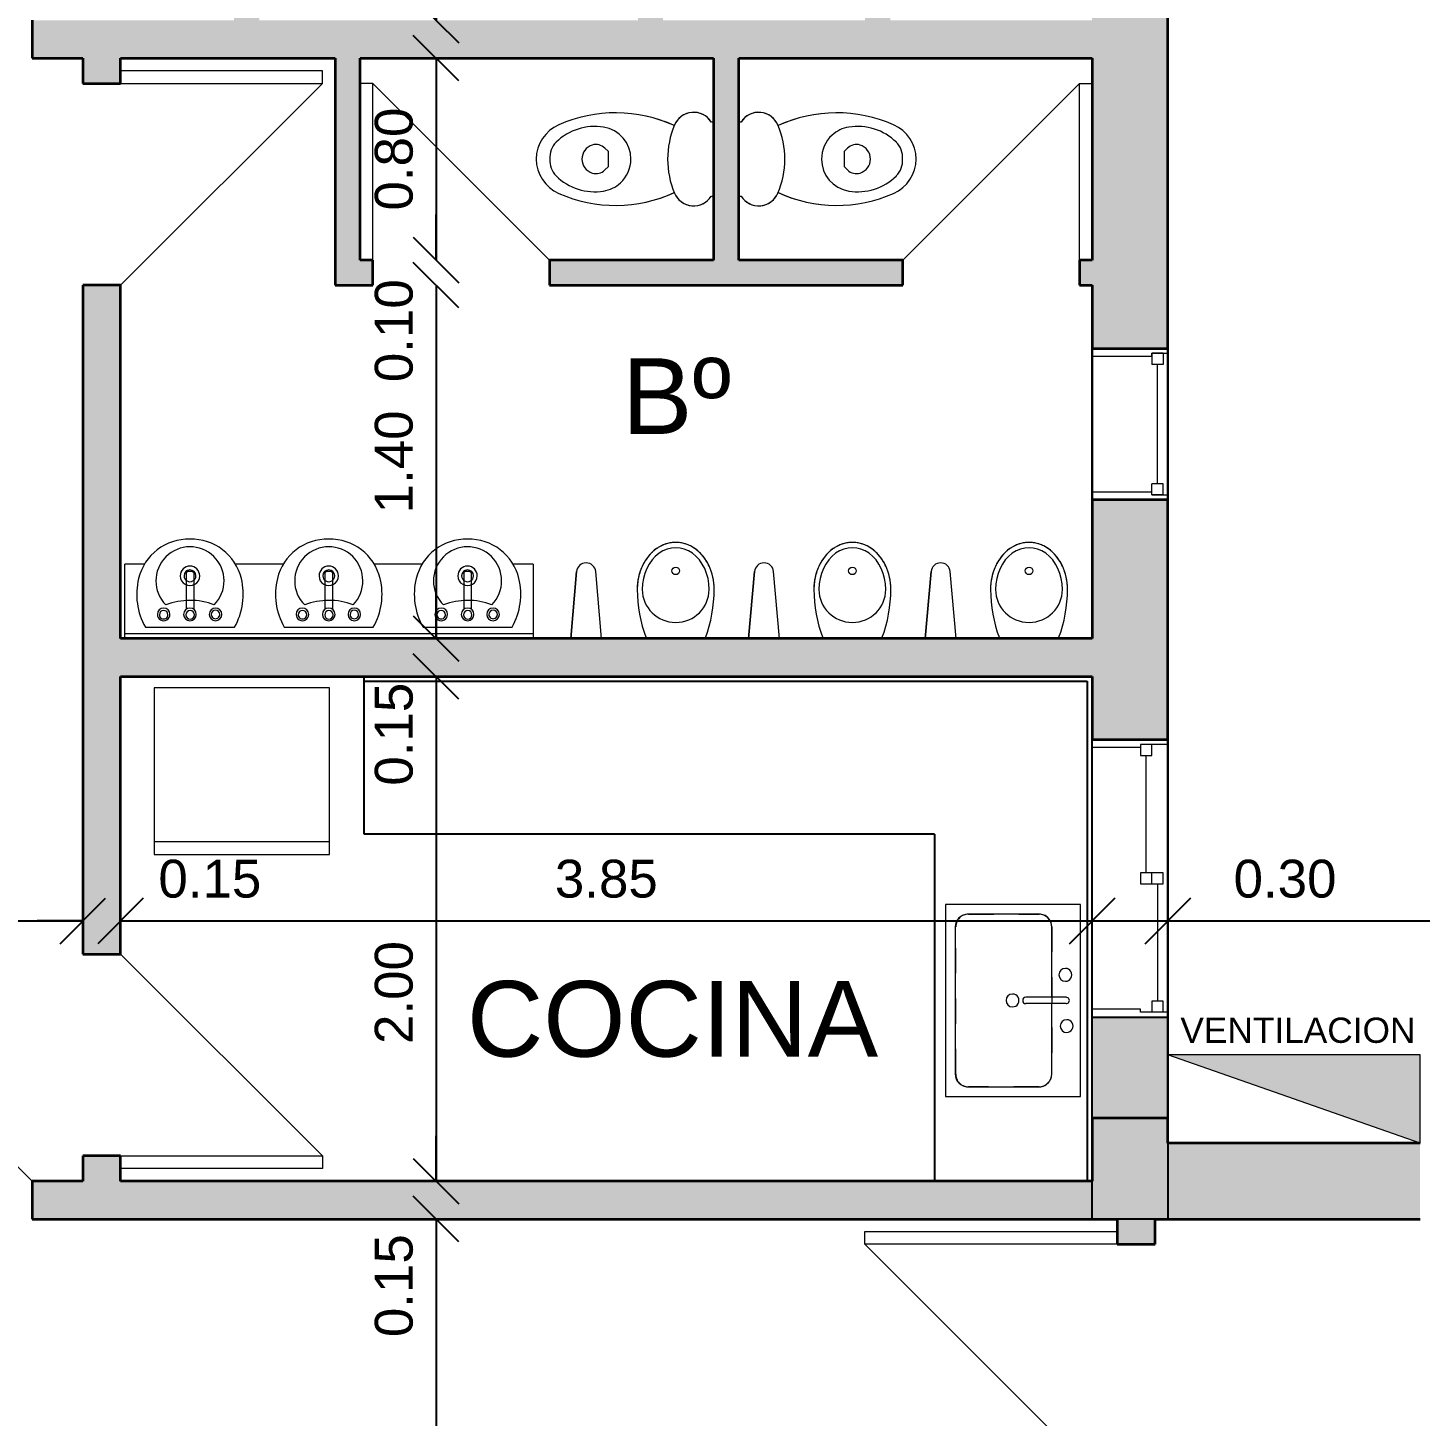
# Model space of a CAD drawing. Header units: metres. Extents: x 42 to 294, y -52 to 32.
# Drawn here: x 97.52 to 103.03, y 19.71 to 25.21 of the extents above; entities that cross this region are included whole.
import ezdxf

# ---------------------------------------------------------------- set-up
doc = ezdxf.new("R2010")
doc.units = ezdxf.units.M
doc.header["$LTSCALE"] = 0.15
doc.linetypes.add('Dash dot dot', pattern=[0.03, 0.012, -0.006, 0, -0.006, 0, -0.006])
doc.layers.get('0').update_dxf_attribs({"lineweight": 20})
for name, color, linetype, lineweight in [('A-DOORSYM', 1, 'Continuous', 9), ('A-FLORCAM', 3, 'Continuous', 9), ('A-GLAZIDM', 6, 'Continuous', 9), ('A-WALL', 2, 'Continuous', 30), ('F-AFFFEQM', 6, 'Continuous', 9), ('I-DETLFUM', 2, 'Continuous', 9), ('P-SANRFIM', 6, 'Continuous', 9), ('VENTILACIONES', 4, 'Continuous', 9)]:
    doc.layers.add(name, color=color, linetype=linetype, lineweight=lineweight)
doc.layers.add('Hatch', color=8, linetype='Continuous')
doc.layers.add('MUROS', color=11, linetype='Continuous')
doc.styles.get("Standard").update_dxf_attribs({"font": 'arial.ttf', "height": 0.15})
doc.dimstyles.new('Copy of Annotative', dxfattribs={"dimtxt": 0.15, "dimasz": 0.18, "dimexe": 0.18, "dimexo": 0.0625, "dimgap": 0.09, "dimtad": 1, "dimzin": 0, "dimdsep": 46, "dimtxsty": 'Standard', "dimblk": 'OBLIQUE', "dimcen": 0.09, "dimse1": 1, "dimse2": 1, "dimadec": 0, "dimazin": 0, "dimtfac": 1, "dimtofl": 0, "dimtmove": 0, "dimatfit": 3, "dimfxl": 1, "dimtolj": 1, "dimtzin": 0, "dimarcsym": 0})
doc.dimstyles.new('Cotas Pini', dxfattribs={"dimtxt": 0.15, "dimasz": 0.18, "dimexe": 0.18, "dimexo": 0.0625, "dimgap": 0.09, "dimtad": 1, "dimzin": 0, "dimdsep": 46, "dimtxsty": 'Standard', "dimblk": 'OBLIQUE', "dimcen": 0.09, "dimse1": 1, "dimse2": 1, "dimadec": 0, "dimazin": 0, "dimtfac": 1, "dimtofl": 0, "dimtmove": 0, "dimatfit": 3, "dimfxl": 1, "dimtolj": 1, "dimtzin": 0, "dimarcsym": 0})

# ---------------------------------------------------------------- blocks, each defined once
blk = doc.blocks.new('Puerta de 1 hoja - 100 x 210 cm-158-01 PBaja')
at = {"layer": 'A-DOORSYM', "lineweight": 13}
for p, q in [((0.7669, 1.075), (-0.2331, 0.075)), ((0.7669, 1.075), (-0.2331, 0.075)), ((0.7669, 0.075), (0.7669, 1.075))]:
    blk.add_line(p, q, dxfattribs=at)
blk = doc.blocks.new('Puerta de 1 hoja - 90 x 210 cm-56-01 PBaja')
at = {"layer": 'A-DOORSYM', "lineweight": 13}
for p, q in [((0.7169, -0.975), (-0.1831, -0.075)), ((0.7169, -0.975), (-0.1831, -0.075)), ((0.7169, -0.075), (0.7169, -0.975))]:
    blk.add_line(p, q, dxfattribs=at)
blk = doc.blocks.new('Puerta de 1 hoja - 70x210 cm-59-01 PBaja')
at = {"layer": 'A-DOORSYM', "lineweight": 13}
for p, q in [((0.6169, -0.75), (-0.0831, -0.05)), ((0.6169, -0.75), (-0.0831, -0.05)), ((0.6169, -0.05), (0.6169, -0.75))]:
    blk.add_line(p, q, dxfattribs=at)
blk = doc.blocks.new('Puerta de 1 hoja - 70x210 cm-58-01 PBaja')
at = {"layer": 'A-DOORSYM', "lineweight": 13}
for p, q in [((0.6169, 0.75), (-0.0831, 0.05)), ((0.6169, 0.75), (-0.0831, 0.05)), ((0.6169, 0.05), (0.6169, 0.75))]:
    blk.add_line(p, q, dxfattribs=at)
blk = doc.blocks.new('Puerta de 1 hoja - 80 x 210 cm-57-01 PBaja')
at = {"layer": 'A-DOORSYM', "lineweight": 13}
for p, q in [((0.6669, -0.875), (-0.1331, -0.075)), ((0.6669, -0.875), (-0.1331, -0.075)), ((0.6669, -0.075), (0.6669, -0.875))]:
    blk.add_line(p, q, dxfattribs=at)
blk = doc.blocks.new('Puerta de 1 hoja - 80 x 210 cm-74-01 PBaja')
at = {"layer": 'A-DOORSYM', "lineweight": 13}
for p, q in [((0.6669, 0.875), (-0.1331, 0.075)), ((0.6669, 0.875), (-0.1331, 0.075)), ((0.6669, 0.075), (0.6669, 0.875))]:
    blk.add_line(p, q, dxfattribs=at)
blk = doc.blocks.new('Urinal Screen _1_ - Urinal Screen _1_-47-01 PBaja')
at = {"layer": 'P-SANRFIM'}
for p, q in [((0.0612, -0.0001), (-0.0612, -0.0001)), ((-0.0612, -0.0001), (-0.038, -0.2652)), ((-0.0612, -0.0001), (0.0612, -0.0001)), ((-0.0612, -0.0001), (-0.038, -0.2652)), ((0.038, -0.2652), (0.0612, -0.0001)), ((0.0612, -0.0001), (0.038, -0.2652))]:
    blk.add_line(p, q, dxfattribs=at)
blk.add_arc((0, -0.2618), 0.0382, 185, 355, dxfattribs=at)
blk.add_arc((0, -0.2618), 0.0382, 185, 355, dxfattribs=at)
blk = doc.blocks.new('Urinal _2_ - Urinal _2_-51-01 PBaja')
at = {"layer": 'P-SANRFIM'}
for p, q in [((0.1174, -0.0026), (-0.1174, -0.0026)), ((-0.1174, -0.0026), (0.1174, -0.0026))]:
    blk.add_line(p, q, dxfattribs=at)
blk.add_circle((0, -0.2683), 0.015, dxfattribs=at)
for centre, start, end in [((0.3924, -0.195), 159.3261, 180), ((0.3924, -0.195), 159.3261, 180), ((-0.3924, -0.195), 360, 20.6739), ((-0.3924, -0.195), 360, 20.6739)]:
    blk.add_arc(centre, 0.5449, start, end, dxfattribs=at)
for major_axis, ratio, start_param, end_param in [((-0.1325, 0), 0.987707, 3.141593, 6.283185), ((0, 0.1862), 0.819068, 1.570796, 4.712389), ((0, 0.165), 0.80303, 1.570796, 4.712389)]:
    blk.add_ellipse((0, -0.195), major_axis=major_axis, ratio=ratio, start_param=start_param, end_param=end_param, dxfattribs=at)
at = {"layer": 'P-SANRFIM', "start_tangent": (0.002808, -0.999996), "end_tangent": (0.002808, 0.999996)}
blk.add_spline([(-0.1525, -0.195), (-0.1514, -0.2176), (-0.15, -0.2287), (-0.1481, -0.2396), (-0.1456, -0.2503), (-0.1426, -0.261), (-0.139, -0.2714), (-0.135, -0.2815), (-0.1305, -0.2913), (-0.1255, -0.3008), (-0.12, -0.3099), (-0.1141, -0.3185), (-0.1079, -0.3266), (-0.1011, -0.3344), (-0.094, -0.3416), (-0.0866, -0.3482), (-0.0789, -0.3543), (-0.0709, -0.3598), (-0.0626, -0.3648), (-0.0541, -0.3691), (-0.0454, -0.3727), (-0.0365, -0.3758), (-0.0275, -0.3781), (-0.0184, -0.3798), (-0.0092, -0.3808), (0, -0.3812), (0.0092, -0.3808), (0.0184, -0.3798), (0.0275, -0.3781), (0.0365, -0.3758), (0.0454, -0.3727), (0.0541, -0.3691), (0.0647, -0.3636), (0.0749, -0.3571), (0.0847, -0.3498), (0.094, -0.3416), (0.1028, -0.3325), (0.1111, -0.3226), (0.1186, -0.3121), (0.1255, -0.3008), (0.1317, -0.2889), (0.1371, -0.2765), (0.1417, -0.2637), (0.1456, -0.2503), (0.1486, -0.2368), (0.1507, -0.2232), (0.1525, -0.195)], degree=3, dxfattribs=at)
blk = doc.blocks.new('WC w Cistern _5_ - 540 x 360mm-55-01 PBaja')
at = {"layer": 'P-SANRFIM'}
for p, q in [((-0.1469, 0), (-0.1469, -0.0089)), ((-0.1469, 0), (-0.1469, -0.0089)), ((0.1469, -0.0089), (0.1469, 0)), ((0.1469, -0.0089), (0.1469, 0)), ((-0.0431, -0.4306), (-0.0308, -0.4182)), ((-0.0308, -0.4182), (0.0308, -0.4182)), ((0.0308, -0.4182), (0.0431, -0.4306))]:
    blk.add_line(p, q, dxfattribs=at)
for centre, radius, start, end in [((-0.1028, -0.0787), 0.0825, 122.2745, 248.8192), ((-0.1028, -0.0787), 0.0825, 122.2745, 246.8782), ((0.1028, -0.0787), 0.0825, 291.1808, 57.7255), ((0.1028, -0.0787), 0.0825, 293.1218, 57.7255), ((0.375, -0.3882), 0.5584, 155.3545, 203.7969), ((0.375, -0.3882), 0.5584, 155.3903, 203.7969), ((0, 0.1621), 0.3443, 246.8782, 293.1218), ((-0.375, -0.3882), 0.5584, 336.2031, 24.6455), ((-0.375, -0.3882), 0.5584, 336.2031, 24.6097), ((0, -0.4559), 0.1282, 89.9985, 170.9061), ((0, -0.4559), 0.1282, 42.4453, 90.0015), ((0, -0.4559), 0.1282, 9.0939, 42.4453), ((0.0905, -0.4704), 0.2199, 170.9061, 224.3974), ((-0.0078, -0.4659), 0.05, 135, 197.1865), ((0.0078, -0.4659), 0.05, 342.8171, 45), ((-0.0905, -0.4704), 0.2199, 315.6026, 9.0939), ((0, -0.4635), 0.0581, 197.1865, 342.8171), ((0.0014, -0.553), 0.15, 203.7969, 269.4689), ((0.0014, -0.553), 0.15, 203.7969, 269.4689), ((-0.0083, -0.5671), 0.0816, 224.3974, 275.8355), ((-0.0014, -0.553), 0.15, 270.5311, 336.2031), ((-0.0014, -0.553), 0.15, 270.5311, 336.2031), ((0.0083, -0.5671), 0.0816, 264.1645, 315.6026)]:
    blk.add_arc(centre, radius, start, end, dxfattribs=at)
blk = doc.blocks.new('Basins w Vanity Unit - Basins w Vanity Unit-49-01 PBaja')
at = {"layer": 'I-DETLFUM'}
for p, q in [((-0.7136, -0.02), (-0.7136, 0)), ((0.9042, 0), (0.9042, -0.02)), ((-0.7136, -0.28), (-0.7136, -0.02)), ((0.9042, -0.02), (-0.7136, -0.02)), ((0.9042, -0.02), (0.9042, -0.28)), ((-0.7136, -0.295), (-0.7136, -0.28)), ((-0.7136, -0.295), (-0.6322, -0.295)), ((-0.2744, -0.295), (-0.0822, -0.295)), ((0.2756, -0.295), (0.4678, -0.295)), ((0.8256, -0.295), (0.9042, -0.295)), ((0.9042, -0.28), (0.9042, -0.295))]:
    blk.add_line(p, q, dxfattribs=at)
blk = doc.blocks.new('Sink - Cloakroom - 440 x 350mm-48-01 PBaja')
at = {"layer": 'P-SANRFIM'}
for p, q in [((0.1765, 0), (-0.1765, 0)), ((0.1765, 0), (-0.1765, 0)), ((-0.015, -0.2149), (-0.015, -0.0707)), ((0.015, -0.2149), (0.015, -0.0707))]:
    blk.add_line(p, q, dxfattribs=at)
for centre, radius, start, end in [((0.0533, -0.1308), 0.2644, 150.3649, 193.6351), ((-0.0533, -0.1308), 0.2644, 346.3649, 29.6351), ((0.0533, -0.1308), 0.2644, 150.3649, 193.6351), ((-0.1013, -0.0507), 0.025, 0, 180), ((-0.1013, -0.0507), 0.025, 180, 0), ((-0.1013, -0.0507), 0.017, 360, 180), ((-0.1013, -0.0507), 0.017, 180, 360), ((0, -0.0507), 0.025, 0, 180), ((0, -0.0507), 0.025, 180, 0), ((-0.0008, -0.0492), 0.0168, 90, 270), ((-0.0008, -0.0492), 0.0168, 270, 90), ((0.1043, -0.0507), 0.025, 360, 180), ((0.1043, -0.0507), 0.025, 180, 360), ((0.1043, -0.0497), 0.017, 360, 180), ((0.1043, -0.0497), 0.017, 180, 360), ((-0.0533, -0.1308), 0.2644, 346.3649, 29.6351), ((0, -0.1836), 0.135, 135.4629, 45.0556), ((-0.0016, 0.1603), 0.2666, 249.1986, 291.3199), ((0, -0.2036), 0.0386, 360, 180), ((-0.0059, -0.1451), 0.2035, 193.6351, 271.6558), ((-0.0059, -0.1451), 0.2035, 193.6351, 271.6558), ((0, -0.2036), 0.0386, 180, 360), ((0, -0.2036), 0.0235, 360, 180), ((0, -0.2036), 0.0235, 180, 360), ((0.0059, -0.1451), 0.2035, 268.3442, 346.3649), ((0.0059, -0.1451), 0.2035, 268.3442, 346.3649)]:
    blk.add_arc(centre, radius, start, end, dxfattribs=at)
blk.add_ellipse((0, -0.2149), major_axis=(-0.015, 0), ratio=0.428525, start_param=0, end_param=3.141593, dxfattribs=at)
blk = doc.blocks.new('Montante - 0600x 1000mm-42-01 PBaja')
at = {"layer": 'A-GLAZIDM', "lineweight": 13}
for p, q in [((-0.30635, 0.15), (-0.3381, 0.15)), ((-0.30635, 0.15), (-0.30635, -0.08655)), ((0.23015, 0.15), (0.2619, 0.15)), ((0.23015, -0.08655), (0.23015, 0.15)), ((-0.31905, -0.08655), (-0.2746, -0.08655)), ((-0.31905, -0.131), (-0.31905, -0.08655)), ((-0.31905, -0.08655), (-0.30635, -0.08655)), ((-0.31905, -0.08655), (-0.31905, -0.15)), ((-0.2746, -0.131), (-0.2746, -0.08655)), ((-0.2746, -0.108775), (0.1984, -0.108775)), ((0.1984, -0.131), (0.1984, -0.08655)), ((0.24285, -0.08655), (0.1984, -0.08655)), ((0.23015, -0.08655), (0.24285, -0.08655)), ((0.24285, -0.131), (0.24285, -0.08655)), ((0.24285, -0.08655), (0.24285, -0.15)), ((-0.3381, -0.15), (-0.31905, -0.15)), ((-0.31905, -0.131), (-0.2746, -0.131)), ((0.24285, -0.131), (0.1984, -0.131)), ((0.2619, -0.15), (0.24285, -0.15))]:
    blk.add_line(p, q, dxfattribs=at)
blk = doc.blocks.new('Refrigerator - 695 x 1650 x 660mm-41-01 PBaja')
at = {"layer": 'F-AFFFEQM'}
for p, q in [((0.695, 0.762), (0, 0.762)), ((0, 0.762), (0, 0.102)), ((0.695, 0.762), (0, 0.762)), ((0, 0.762), (0, 0.102)), ((0.695, 0.102), (0.695, 0.762)), ((0.695, 0.102), (0.695, 0.762)), ((0.695, 0.152), (0, 0.152)), ((0, 0.102), (0.695, 0.102)), ((0, 0.102), (0.695, 0.102))]:
    blk.add_line(p, q, dxfattribs=at)
blk = doc.blocks.new('Counter Top - Corner w sink - 600mm Depth-37-01 PBaja')
at = {"layer": 'A-FLORCAM', "lineweight": 25}
for p, q in [((0.5495, 0), (-0.9505, 0)), ((-1.1814, -2.8853), (-1.1814, -0.0191)), ((-1.1814, -0.0191), (0.7995, -0.0191)), ((-0.5755, -0.625), (-0.5755, -2.8853)), ((-0.5755, -0.625), (0.7995, -0.625)), ((-0.5755, -2.8853), (-1.2005, -2.8853))]:
    blk.add_line(p, q, dxfattribs=at)
at = {"layer": 'A-FLORCAM'}
for p, q in [((0.5495, 0), (-0.9505, 0)), ((-0.5755, -2.8853), (-0.5755, -0.625)), ((-0.5755, -0.625), (0.7995, -0.625)), ((-1.2005, -2.8853), (-0.5755, -2.8853))]:
    blk.add_line(p, q, dxfattribs=at)
at = {"layer": 'A-FLORCAM', "linetype": 'Dash dot dot'}
for p, q in [((-0.2087, -0.16), (0.3758, -0.16)), ((-0.2587, -0.49), (-0.2587, -0.21)), ((0.4258, -0.21), (0.4258, -0.49)), ((0.3758, -0.54), (-0.2087, -0.54))]:
    blk.add_line(p, q, dxfattribs=at)
for centre, start, end in [((-0.2087, -0.21), 90, 180), ((0.3758, -0.21), 360, 90), ((-0.2087, -0.49), 180, 270), ((0.3758, -0.49), 270, 0)]:
    blk.add_arc(centre, 0.05, start, end, dxfattribs=at)
blk = doc.blocks.new('M_Sink Kitchen-Single - 760 x 535mm-36-01 PBaja')
at = {"layer": 'P-SANRFIM'}
for p, q in [((-0.3643, 0.2698), (-0.3643, -0.2652)), ((0.3957, 0.2698), (-0.3643, 0.2698)), ((0.3957, -0.2652), (0.3957, 0.2698)), ((0.003, 0.2127), (0.003, 0.0531)), ((0.0284, 0.2127), (0.0284, 0.0531)), ((0.003, 0.1555), (-0.2754, 0.1555)), ((0.3068, 0.1555), (0.0284, 0.1555)), ((-0.3262, 0.1047), (-0.3262, -0.1763)), ((0.3576, -0.1763), (0.3576, 0.1047)), ((-0.3643, -0.2652), (0.3957, -0.2652)), ((-0.2754, -0.2271), (0.3068, -0.2271))]:
    blk.add_line(p, q, dxfattribs=at)
for centre, radius, start, end in [((-0.0859, 0.2096), 0.0254, 360, 180), ((0.0157, 0.2127), 0.0127, 360, 180), ((0.1173, 0.2148), 0.0254, 360, 180), ((-0.0859, 0.2096), 0.0254, 180, 0), ((0.1173, 0.2148), 0.0254, 180, 0), ((-0.2754, 0.1047), 0.0508, 90, 180), ((0.3068, 0.1047), 0.0508, 360, 90), ((0.0157, 0), 0.0254, 360, 180), ((0.0157, 0), 0.0254, 180, 0), ((0.0157, 0.0531), 0.0127, 180, 0), ((-0.2754, -0.1763), 0.0508, 180, 270), ((0.3068, -0.1763), 0.0508, 270, 0)]:
    blk.add_arc(centre, radius, start, end, dxfattribs=at)
blk = doc.blocks.new('_Oblique')
at = {"color": 0, "linetype": 'ByBlock', "lineweight": -2}
blk.add_line((-0.5, -0.5), (0.5, 0.5), dxfattribs=at)
blk = doc.blocks.new('*D2691')
at = {"color": 0, "lineweight": -2, "ltscale": 0.1, "transparency": 16777216}
blk.add_line((96.533, 21.6752), (97.733, 21.6752), dxfattribs=at)
at = {"layer": 'Defpoints', "color": 0, "ltscale": 0.1, "transparency": 16777216}
for p in [(96.533, 21.6752), (97.733, 21.6752), (97.733, 21.6752)]:
    blk.add_point(p, dxfattribs=at)
at = {"color": 0, "lineweight": -2, "ltscale": 0.1, "transparency": 16777216, "xscale": 0.18, "yscale": 0.18, "zscale": 0.18, "rotation": 180}
blk.add_blockref('_Oblique', (96.533, 21.6752), dxfattribs=at)
at = {"color": 0, "lineweight": -2, "ltscale": 0.1, "transparency": 16777216, "xscale": 0.18, "yscale": 0.18, "zscale": 0.18}
blk.add_blockref('_Oblique', (97.733, 21.6752), dxfattribs=at)
at = {"color": 0, "ltscale": 0.1, "transparency": 16777216, "insert": (97.133, 21.8418), "char_height": 0.15, "attachment_point": 5}
blk.add_mtext('\\A1;1.20', dxfattribs=at)
blk = doc.blocks.new('*D2692')
at = {"color": 0, "lineweight": -2, "ltscale": 0.1, "transparency": 16777216}
for p, q in [((97.733, 21.6752), (97.553, 21.6752)), ((97.883, 21.6752), (98.063, 21.6752))]:
    blk.add_line(p, q, dxfattribs=at)
at = {"layer": 'Defpoints', "color": 0, "ltscale": 0.1, "transparency": 16777216}
for p in [(97.733, 21.6752), (97.883, 21.6752), (97.883, 21.6752)]:
    blk.add_point(p, dxfattribs=at)
at = {"color": 0, "lineweight": -2, "ltscale": 0.1, "transparency": 16777216, "xscale": 0.18, "yscale": 0.18, "zscale": 0.18}
blk.add_blockref('_Oblique', (97.733, 21.6752), dxfattribs=at)
at = {"color": 0, "lineweight": -2, "ltscale": 0.1, "transparency": 16777216, "xscale": 0.18, "yscale": 0.18, "zscale": 0.18, "rotation": 180}
blk.add_blockref('_Oblique', (97.883, 21.6752), dxfattribs=at)
at = {"color": 0, "ltscale": 0.1, "transparency": 16777216, "insert": (98.2368, 21.8418), "char_height": 0.15, "attachment_point": 5}
blk.add_mtext('\\A1;0.15', dxfattribs=at)
blk = doc.blocks.new('*D2649')
at = {"color": 0, "lineweight": -2, "ltscale": 0.1, "transparency": 16777216}
blk.add_line((97.883, 21.6752), (101.733, 21.6752), dxfattribs=at)
at = {"layer": 'Defpoints', "color": 0, "ltscale": 0.1, "transparency": 16777216}
for p in [(97.883, 21.6752), (101.733, 21.6752), (101.733, 21.6752)]:
    blk.add_point(p, dxfattribs=at)
at = {"color": 0, "lineweight": -2, "ltscale": 0.1, "transparency": 16777216, "xscale": 0.18, "yscale": 0.18, "zscale": 0.18, "rotation": 180}
blk.add_blockref('_Oblique', (97.883, 21.6752), dxfattribs=at)
at = {"color": 0, "lineweight": -2, "ltscale": 0.1, "transparency": 16777216, "xscale": 0.18, "yscale": 0.18, "zscale": 0.18}
blk.add_blockref('_Oblique', (101.733, 21.6752), dxfattribs=at)
at = {"color": 0, "ltscale": 0.1, "transparency": 16777216, "insert": (99.808, 21.8419), "char_height": 0.15, "attachment_point": 5}
blk.add_mtext('\\A1;3.85', dxfattribs=at)
blk = doc.blocks.new('*D2656')
at = {"color": 0, "lineweight": -2, "ltscale": 0.1, "transparency": 16777216}
for p, q in [((101.733, 21.6752), (102.033, 21.6752)), ((102.033, 21.6752), (102.7822, 21.6752))]:
    blk.add_line(p, q, dxfattribs=at)
at = {"layer": 'Defpoints', "color": 0, "ltscale": 0.1, "transparency": 16777216}
for p in [(101.733, 21.6752), (102.033, 21.6752), (102.033, 21.6752)]:
    blk.add_point(p, dxfattribs=at)
at = {"color": 0, "lineweight": -2, "ltscale": 0.1, "transparency": 16777216, "xscale": 0.18, "yscale": 0.18, "zscale": 0.18, "rotation": 180}
blk.add_blockref('_Oblique', (101.733, 21.6752), dxfattribs=at)
at = {"color": 0, "lineweight": -2, "ltscale": 0.1, "transparency": 16777216, "xscale": 0.18, "yscale": 0.18, "zscale": 0.18}
blk.add_blockref('_Oblique', (102.033, 21.6752), dxfattribs=at)
at = {"color": 0, "ltscale": 0.1, "transparency": 16777216, "insert": (102.4976, 21.8419), "char_height": 0.15, "attachment_point": 5}
blk.add_mtext('\\A1;0.30', dxfattribs=at)
blk = doc.blocks.new('*D2657')
at = {"color": 0, "lineweight": -2, "ltscale": 0.1, "transparency": 16777216}
blk.add_line((102.033, 21.6752), (109.033, 21.6752), dxfattribs=at)
at = {"layer": 'Defpoints', "color": 0, "ltscale": 0.1, "transparency": 16777216}
for p in [(102.033, 21.6752), (109.033, 21.6752), (109.033, 21.6752)]:
    blk.add_point(p, dxfattribs=at)
at = {"color": 0, "lineweight": -2, "ltscale": 0.1, "transparency": 16777216, "xscale": 0.18, "yscale": 0.18, "zscale": 0.18, "rotation": 180}
blk.add_blockref('_Oblique', (102.033, 21.6752), dxfattribs=at)
at = {"color": 0, "lineweight": -2, "ltscale": 0.1, "transparency": 16777216, "xscale": 0.18, "yscale": 0.18, "zscale": 0.18}
blk.add_blockref('_Oblique', (109.033, 21.6752), dxfattribs=at)
at = {"color": 0, "ltscale": 0.1, "transparency": 16777216, "insert": (105.533, 21.8418), "char_height": 0.15, "attachment_point": 5}
blk.add_mtext('\\A1;7.00', dxfattribs=at)
blk = doc.blocks.new('*D2644')
at = {"color": 0, "lineweight": -2, "ltscale": 0.1, "transparency": 16777216}
blk.add_line((99.133, 26.7443), (99.133, 25.2443), dxfattribs=at)
at = {"layer": 'Defpoints', "color": 0, "ltscale": 0.1, "transparency": 16777216}
for p in [(99.133, 26.7443), (99.133, 25.2443), (99.133, 25.2443)]:
    blk.add_point(p, dxfattribs=at)
at = {"color": 0, "lineweight": -2, "ltscale": 0.1, "transparency": 16777216, "xscale": 0.18, "yscale": 0.18, "zscale": 0.18}
for p, rotation in [((99.133, 26.7443), 90), ((99.133, 25.2443), 270)]:
    blk.add_blockref('_Oblique', p, dxfattribs=dict(at, rotation=rotation))
at = {"color": 0, "ltscale": 0.1, "transparency": 16777216, "insert": (98.9665, 26.1886), "char_height": 0.15, "attachment_point": 5, "rotation": 90}
blk.add_mtext('\\A1;1.50', dxfattribs=at)
blk = doc.blocks.new('*D2645')
at = {"color": 0, "lineweight": -2, "ltscale": 0.1, "transparency": 16777216}
for p, q in [((99.133, 25.2443), (99.133, 25.4243)), ((99.133, 25.0943), (99.133, 24.9143))]:
    blk.add_line(p, q, dxfattribs=at)
at = {"layer": 'Defpoints', "color": 0, "ltscale": 0.1, "transparency": 16777216}
for p in [(99.133, 25.2443), (99.133, 25.0943), (99.133, 25.0943)]:
    blk.add_point(p, dxfattribs=at)
at = {"color": 0, "lineweight": -2, "ltscale": 0.1, "transparency": 16777216, "xscale": 0.18, "yscale": 0.18, "zscale": 0.18}
for p, rotation in [((99.133, 25.2443), 270), ((99.133, 25.0943), 90)]:
    blk.add_blockref('_Oblique', p, dxfattribs=dict(at, rotation=rotation))
at = {"color": 0, "ltscale": 0.1, "transparency": 16777216, "insert": (98.9665, 25.4576), "char_height": 0.15, "attachment_point": 5, "rotation": 90}
blk.add_mtext('\\A1;0.15', dxfattribs=at)
blk = doc.blocks.new('*D2646')
at = {"color": 0, "lineweight": -2, "ltscale": 0.1, "transparency": 16777216}
blk.add_line((99.133, 25.0943), (99.133, 24.2943), dxfattribs=at)
at = {"layer": 'Defpoints', "color": 0, "ltscale": 0.1, "transparency": 16777216}
for p in [(99.133, 25.0943), (99.0805, 24.2943), (99.133, 24.2943)]:
    blk.add_point(p, dxfattribs=at)
at = {"color": 0, "lineweight": -2, "ltscale": 0.1, "transparency": 16777216, "xscale": 0.18, "yscale": 0.18, "zscale": 0.18}
for p, rotation in [((99.133, 25.0943), 90), ((99.133, 24.2943), 270)]:
    blk.add_blockref('_Oblique', p, dxfattribs=dict(at, rotation=rotation))
at = {"color": 0, "ltscale": 0.1, "transparency": 16777216, "insert": (98.9665, 24.6943), "char_height": 0.15, "attachment_point": 5, "rotation": 90}
blk.add_mtext('\\A1;0.80', dxfattribs=at)
blk = doc.blocks.new('*D2647')
at = {"color": 0, "lineweight": -2, "ltscale": 0.1, "transparency": 16777216}
for p, q in [((99.133, 24.2943), (99.133, 24.4743)), ((99.133, 24.1943), (99.133, 24.0143))]:
    blk.add_line(p, q, dxfattribs=at)
at = {"layer": 'Defpoints', "color": 0, "ltscale": 0.1, "transparency": 16777216}
for p in [(99.0805, 24.2943), (99.133, 24.1943), (99.583, 24.1943)]:
    blk.add_point(p, dxfattribs=at)
at = {"color": 0, "lineweight": -2, "ltscale": 0.1, "transparency": 16777216, "xscale": 0.18, "yscale": 0.18, "zscale": 0.18}
for p, rotation in [((99.133, 24.2943), 270), ((99.133, 24.1943), 90)]:
    blk.add_blockref('_Oblique', p, dxfattribs=dict(at, rotation=rotation))
at = {"color": 0, "ltscale": 0.1, "transparency": 16777216, "insert": (98.9665, 24.0143), "char_height": 0.15, "attachment_point": 5, "rotation": 90}
blk.add_mtext('\\A1;0.10', dxfattribs=at)
blk = doc.blocks.new('*D2648')
at = {"color": 0, "lineweight": -2, "ltscale": 0.1, "transparency": 16777216}
blk.add_line((99.133, 24.1943), (99.133, 22.7943), dxfattribs=at)
at = {"layer": 'Defpoints', "color": 0, "ltscale": 0.1, "transparency": 16777216}
for p in [(99.583, 24.1943), (99.133, 22.7943), (99.133, 22.7943)]:
    blk.add_point(p, dxfattribs=at)
at = {"color": 0, "lineweight": -2, "ltscale": 0.1, "transparency": 16777216, "xscale": 0.18, "yscale": 0.18, "zscale": 0.18}
for p, rotation in [((99.133, 24.1943), 90), ((99.133, 22.7943), 270)]:
    blk.add_blockref('_Oblique', p, dxfattribs=dict(at, rotation=rotation))
at = {"color": 0, "ltscale": 0.1, "transparency": 16777216, "insert": (98.9665, 23.4943), "char_height": 0.15, "attachment_point": 5, "rotation": 90}
blk.add_mtext('\\A1;1.40', dxfattribs=at)
blk = doc.blocks.new('*D2587')
at = {"color": 0, "lineweight": -2, "ltscale": 0.1, "transparency": 16777216}
for p, q in [((99.133, 22.7943), (99.133, 22.9743)), ((99.133, 22.6443), (99.133, 22.4643))]:
    blk.add_line(p, q, dxfattribs=at)
at = {"layer": 'Defpoints', "color": 0, "ltscale": 0.1, "transparency": 16777216}
for p in [(99.133, 22.7943), (99.133, 22.6443), (99.133, 22.6443)]:
    blk.add_point(p, dxfattribs=at)
at = {"color": 0, "lineweight": -2, "ltscale": 0.1, "transparency": 16777216, "xscale": 0.18, "yscale": 0.18, "zscale": 0.18}
for p, rotation in [((99.133, 22.7943), 270), ((99.133, 22.6443), 90)]:
    blk.add_blockref('_Oblique', p, dxfattribs=dict(at, rotation=rotation))
at = {"color": 0, "ltscale": 0.1, "transparency": 16777216, "insert": (98.9665, 22.4154), "char_height": 0.15, "attachment_point": 5, "rotation": 90}
blk.add_mtext('\\A1;0.15', dxfattribs=at)
blk = doc.blocks.new('*D2588')
at = {"color": 0, "lineweight": -2, "ltscale": 0.1, "transparency": 16777216}
blk.add_line((99.133, 22.6443), (99.133, 20.6443), dxfattribs=at)
at = {"layer": 'Defpoints', "color": 0, "ltscale": 0.1, "transparency": 16777216}
for p in [(99.133, 22.6443), (99.133, 20.6443), (99.133, 20.6443)]:
    blk.add_point(p, dxfattribs=at)
at = {"color": 0, "lineweight": -2, "ltscale": 0.1, "transparency": 16777216, "xscale": 0.18, "yscale": 0.18, "zscale": 0.18}
for p, rotation in [((99.133, 22.6443), 90), ((99.133, 20.6443), 270)]:
    blk.add_blockref('_Oblique', p, dxfattribs=dict(at, rotation=rotation))
at = {"color": 0, "ltscale": 0.1, "transparency": 16777216, "insert": (98.9665, 21.3918), "char_height": 0.15, "attachment_point": 5, "rotation": 90}
blk.add_mtext('\\A1;2.00', dxfattribs=at)
blk = doc.blocks.new('*D2589')
at = {"color": 0, "lineweight": -2, "ltscale": 0.1, "transparency": 16777216}
for p, q in [((99.133, 20.6443), (99.133, 20.8243)), ((99.133, 20.4943), (99.133, 20.3143))]:
    blk.add_line(p, q, dxfattribs=at)
at = {"layer": 'Defpoints', "color": 0, "ltscale": 0.1, "transparency": 16777216}
for p in [(99.133, 20.6443), (99.133, 20.4943), (99.133, 20.4943)]:
    blk.add_point(p, dxfattribs=at)
at = {"color": 0, "lineweight": -2, "ltscale": 0.1, "transparency": 16777216, "xscale": 0.18, "yscale": 0.18, "zscale": 0.18}
for p, rotation in [((99.133, 20.6443), 270), ((99.133, 20.4943), 90)]:
    blk.add_blockref('_Oblique', p, dxfattribs=dict(at, rotation=rotation))
at = {"color": 0, "ltscale": 0.1, "transparency": 16777216, "insert": (98.9665, 20.2302), "char_height": 0.15, "attachment_point": 5, "rotation": 90}
blk.add_mtext('\\A1;0.15', dxfattribs=at)
blk = doc.blocks.new('*D2590')
at = {"color": 0, "lineweight": -2, "ltscale": 0.1, "transparency": 16777216}
blk.add_line((99.133, 20.4943), (99.133, 13.9693), dxfattribs=at)
at = {"layer": 'Defpoints', "color": 0, "ltscale": 0.1, "transparency": 16777216}
for p in [(99.133, 20.4943), (99.133, 13.9693), (100.233, 13.9693)]:
    blk.add_point(p, dxfattribs=at)
at = {"color": 0, "lineweight": -2, "ltscale": 0.1, "transparency": 16777216, "xscale": 0.18, "yscale": 0.18, "zscale": 0.18}
for p, rotation in [((99.133, 20.4943), 90), ((99.133, 13.9693), 270)]:
    blk.add_blockref('_Oblique', p, dxfattribs=dict(at, rotation=rotation))
at = {"color": 0, "ltscale": 0.1, "transparency": 16777216, "insert": (98.9664, 17.2318), "char_height": 0.15, "attachment_point": 5, "rotation": 90}
blk.add_mtext('\\A1;6.53', dxfattribs=at)

msp = doc.modelspace()

# ---------------------------------------------------------------- hatches: boundary and pattern name
at = {"layer": 'Hatch', "ltscale": 0.2}
msp.add_hatch(color=256, dxfattribs=at).paths.add_polyline_path([(102.033, 21.2943), (101.733, 21.2943), (101.733, 20.4943), (102.033, 20.4943)])
at = {"layer": 'MUROS', "ltscale": 0.1}
h = msp.add_hatch(color=256, dxfattribs=at)
h.paths.add_polyline_path([(100.933, 27.9193), (97.133, 27.9193), (97.133, 27.7693), (100.933, 27.7693)])
h.paths.add_polyline_path([(96.533, 27.4693), (96.233, 27.4693), (96.233, 23.9693), (96.533, 23.9693), (96.533, 25.0943), (96.633, 25.0943), (96.633, 25.2443), (96.583, 25.2443), (96.533, 25.2443)])
h.paths.add_polyline_path([(96.4918, 22.9471), (96.4695, 22.9471), (96.4251, 22.9471), (96.4251, 22.9915), (96.4473, 23.9058), (96.4251, 23.9058), (96.4251, 23.9375), (96.233, 23.9375), (96.233, 22.001), (96.4251, 22.001), (96.4695, 21.9958), (96.4695, 22.0328), (96.4918, 22.0328)])
h.paths.add_polyline_path([(102.033, 23.3443), (101.733, 23.3443), (101.733, 22.7943), (97.883, 22.7943), (97.883, 24.1943), (97.733, 24.1943), (97.733, 21.5443), (97.883, 21.5443), (97.883, 22.6443), (101.733, 22.6443), (101.733, 22.3943), (102.033, 22.3943)])
h.paths.add_polyline_path([(102.033, 27.0193), (101.733, 27.0193), (101.733, 26.8443), (101.683, 26.8443), (101.683, 26.7443), (101.733, 26.7443), (101.733, 26.0443), (101.733, 25.2443), (100.933, 25.2443), (100.933, 26.7443), (100.983, 26.7443), (100.983, 26.8443), (100.783, 26.8443), (100.783, 26.7443), (100.833, 26.7443), (100.833, 26.0443), (100.833, 25.2443), (100.033, 25.2443), (100.033, 26.7443), (100.083, 26.7443), (100.083, 26.8443), (98.333, 26.8443), (98.333, 26.2443), (98.433, 26.2443), (98.433, 26.7443), (99.933, 26.7443), (99.933, 25.2443), (98.433, 25.2443), (98.433, 25.3443), (98.333, 25.3443), (98.333, 25.2443), (97.533, 25.2443), (97.533, 25.0943), (97.733, 25.0943), (97.733, 24.9943), (97.883, 24.9943), (97.883, 25.0443), (97.883, 25.0943), (98.733, 25.0943), (98.733, 24.1943), (98.883, 24.1943), (98.883, 24.2943), (98.833, 24.2943), (98.833, 24.9943), (98.833, 25.0943), (100.233, 25.0943), (100.233, 24.2943), (99.583, 24.2943), (99.583, 24.1943), (100.983, 24.1943), (100.983, 24.2943), (100.333, 24.2943), (100.333, 25.0943), (101.733, 25.0943), (101.733, 24.2943), (101.683, 24.2943), (101.683, 24.1943), (101.733, 24.1943), (101.733, 23.9443), (102.033, 23.9443)])
h.paths.add_polyline_path([(107.033, 20.7943), (106.533, 20.7943), (106.533, 20.4943), (107.033, 20.4943)])
h.paths.add_polyline_path([(109.033, 20.7943), (107.983, 20.7943), (107.933, 20.7943), (107.933, 20.4943), (109.033, 20.4943)])
h.paths.add_polyline_path([(112.833, 26.8693), (111.883, 26.8693), (111.883, 26.7193), (112.683, 26.7193), (112.683, 24.7693), (111.883, 24.7693), (111.883, 24.6193), (112.683, 24.6193), (112.683, 23.7193), (111.083, 23.7193), (111.083, 24.6193), (111.183, 24.6193), (111.183, 24.7693), (111.083, 24.7693), (111.083, 26.7193), (111.183, 26.7193), (111.183, 26.8693), (110.833, 26.8693), (110.833, 26.7193), (110.883, 26.7193), (110.933, 26.7193), (110.933, 24.7693), (110.833, 24.7693), (110.833, 24.6193), (110.883, 24.6193), (110.933, 24.6193), (110.933, 23.7193), (109.333, 23.7193), (109.333, 24.6193), (110.133, 24.6193), (110.133, 24.7693), (109.333, 24.7693), (109.333, 26.7193), (110.133, 26.7193), (110.133, 26.8693), (109.333, 26.8693), (109.333, 27.0193), (109.033, 27.0193), (109.033, 23.2443), (109.333, 23.2443), (109.333, 23.5693), (112.683, 23.5693), (112.683, 21.5943), (112.833, 21.5943)])
h.paths.add_polyline_path([(114.633, 27.9193), (110.133, 27.9193), (110.133, 27.7693), (114.633, 27.7693)])
h.paths.add_polyline_path([(118.808, 27.9193), (115.433, 27.9193), (115.433, 27.7693), (118.808, 27.7693)])
h.paths.add_polyline_path([(119.608, 27.3193), (119.308, 27.3193), (119.308, 27.1693), (119.608, 27.1693)])
h.paths.add_polyline_path([(109.333, 21.2443), (109.033, 21.2443), (109.033, 21.0943), (109.333, 21.0943)])
h = msp.add_hatch(color=256, dxfattribs=at)
h.paths.add_polyline_path([(102.033, 20.7943), (102.033, 20.4943), (103.033, 20.4943), (103.033, 20.7943)])
h.paths.add_polyline_path([(101.983, 20.3943), (101.983, 20.4943), (101.833, 20.4943), (101.833, 20.3943)])
h.paths.add_polyline_path([(101.733, 20.4943), (101.733, 20.6443), (97.883, 20.6443), (97.883, 20.7443), (97.733, 20.7443), (97.733, 20.6443), (97.533, 20.6443), (97.533, 20.4943)])
at = {"layer": 'VENTILACIONES'}
h = msp.add_hatch(color=256, dxfattribs=at)
h.paths.add_polyline_path([(102.3769, 21.1443), (102.033, 21.1443), (102.2889, 21.0547)])
h.paths.add_polyline_path([(103.033, 21.1443), (102.3769, 21.1443), (102.2889, 21.0547), (103.033, 20.7943)])

# ---------------------------------------------------------------- linework, layer by layer
at = {"layer": 'A-DOORSYM', "ltscale": 0.1}
for p, q in [((98.683, 25.0443), (97.883, 25.0443)), ((97.883, 25.0443), (97.883, 24.9943)), ((98.683, 24.9943), (98.683, 25.0443)), ((98.883, 24.9943), (98.833, 24.9943)), ((98.833, 24.9943), (98.833, 24.2943)), ((101.683, 24.9943), (101.733, 24.9943)), ((101.733, 24.9943), (101.733, 24.2943)), ((98.833, 24.2943), (98.883, 24.2943)), ((101.733, 24.2943), (101.683, 24.2943)), ((97.883, 20.6943), (97.883, 20.7443)), ((98.683, 20.6943), (97.883, 20.6943)), ((98.683, 20.7443), (98.683, 20.6943)), ((100.833, 20.3943), (100.833, 20.4443)), ((100.833, 20.4443), (101.833, 20.4443)), ((101.833, 20.4443), (101.833, 20.3943))]:
    msp.add_line(p, q, dxfattribs=at)
at = {"layer": 'A-GLAZIDM', "lineweight": 13}
for p, q in [((101.9251, 22.3625), (101.733, 22.3625)), ((101.9251, 22.3752), (101.9251, 22.3625)), ((102.033, 22.3752), (101.9251, 22.3752)), ((101.9251, 22.3625), (101.9251, 22.3308)), ((101.9695, 22.3308), (101.9695, 22.3752)), ((101.9251, 22.3308), (101.9695, 22.3308)), ((101.9473, 21.8665), (101.9473, 22.3308)), ((101.9251, 21.8665), (101.9251, 21.8221)), ((102.014, 21.8665), (101.9251, 21.8665)), ((101.9695, 21.8221), (101.9695, 21.8665)), ((102.014, 21.8221), (102.014, 21.8665)), ((101.9251, 21.8221), (102.014, 21.8221)), ((101.9918, 21.8221), (101.9918, 21.3578)), ((101.9695, 21.3578), (101.9695, 21.3133)), ((102.014, 21.3578), (101.9695, 21.3578)), ((102.014, 21.3133), (102.014, 21.3578)), ((101.9251, 21.326), (101.733, 21.326)), ((101.9251, 21.3133), (101.9251, 21.326)), ((102.033, 21.3133), (101.9251, 21.3133))]:
    msp.add_line(p, q, dxfattribs=at)
at = {"layer": 'A-WALL', "lineweight": 35}
for p, q in [((102.033, 23.9443), (102.033, 27.0193)), ((97.533, 25.2443), (97.533, 25.0943)), ((97.533, 25.0943), (97.733, 25.0943)), ((97.733, 25.0943), (97.733, 24.9943)), ((97.883, 24.9943), (97.883, 25.0943)), ((97.883, 25.0943), (98.733, 25.0943)), ((98.733, 25.0943), (98.733, 24.1943)), ((98.833, 25.0943), (100.233, 25.0943)), ((98.833, 24.2943), (98.833, 25.0943)), ((100.233, 25.0943), (100.233, 24.2943)), ((100.333, 25.0943), (101.733, 25.0943)), ((100.333, 24.2943), (100.333, 25.0943)), ((101.733, 25.0943), (101.733, 24.2943)), ((97.733, 24.9943), (97.883, 24.9943)), ((98.883, 24.2943), (98.833, 24.2943)), ((98.883, 24.1943), (98.883, 24.2943)), ((100.233, 24.2943), (99.583, 24.2943)), ((99.583, 24.2943), (99.583, 24.1943)), ((100.983, 24.2943), (100.333, 24.2943)), ((100.983, 24.1943), (100.983, 24.2943)), ((101.733, 24.2943), (101.683, 24.2943)), ((101.683, 24.2943), (101.683, 24.1943)), ((101.733, 24.2943), (101.683, 24.2943)), ((97.733, 24.1943), (97.733, 21.5443)), ((97.883, 24.1943), (97.733, 24.1943)), ((97.883, 22.7943), (97.883, 24.1943)), ((98.733, 24.1943), (98.883, 24.1943)), ((99.583, 24.1943), (100.983, 24.1943)), ((101.683, 24.1943), (101.733, 24.1943)), ((101.733, 24.1943), (101.733, 23.9443)), ((101.733, 23.9443), (102.033, 23.9443)), ((101.733, 23.3443), (101.733, 22.7943)), ((102.033, 23.3443), (101.733, 23.3443)), ((102.033, 22.3943), (102.033, 23.3443)), ((101.733, 22.7943), (97.883, 22.7943)), ((97.883, 22.6443), (101.733, 22.6443)), ((97.883, 21.5443), (97.883, 22.6443)), ((101.733, 22.6443), (101.733, 22.3943)), ((101.733, 22.3943), (102.033, 22.3943)), ((97.733, 21.5443), (97.883, 21.5443)), ((101.733, 20.8943), (101.733, 20.6443)), ((102.033, 20.8943), (101.733, 20.8943)), ((102.033, 20.7943), (102.033, 20.8943)), ((103.033, 20.7943), (102.033, 20.7943)), ((97.733, 20.7443), (97.733, 20.6443)), ((97.883, 20.7443), (97.733, 20.7443)), ((97.883, 20.6443), (97.883, 20.7443)), ((97.733, 20.6443), (97.533, 20.6443)), ((97.533, 20.6443), (97.533, 20.4943)), ((101.733, 20.6443), (97.883, 20.6443)), ((97.533, 20.4943), (101.833, 20.4943)), ((101.833, 20.4943), (101.833, 20.3943)), ((101.983, 20.4943), (103.033, 20.4943)), ((101.983, 20.3943), (101.983, 20.4943)), ((101.833, 20.3943), (101.983, 20.3943))]:
    msp.add_line(p, q, dxfattribs=at)
at = {"layer": 'A-WALL'}
for p, q in [((101.733, 23.3443), (101.733, 23.9443)), ((102.033, 23.9443), (102.033, 23.3443)), ((102.033, 22.3943), (102.033, 20.8943))]:
    msp.add_line(p, q, dxfattribs=at)
at = {"layer": 'Hatch', "ltscale": 0.2}
for p, q in [((101.733, 21.2943), (102.033, 21.2943)), ((101.733, 20.4943), (101.733, 21.2943)), ((102.033, 21.2943), (102.033, 20.4943)), ((102.033, 20.4943), (101.733, 20.4943))]:
    msp.add_line(p, q, dxfattribs=at)
at = {"layer": 'VENTILACIONES'}
for p, q in [((103.033, 21.1443), (102.033, 21.1443)), ((102.033, 21.1443), (102.033, 20.7943)), ((103.033, 20.7943), (102.033, 21.1443)), ((103.033, 20.7943), (103.033, 21.1443)), ((102.033, 20.7943), (103.033, 20.7943))]:
    msp.add_line(p, q, dxfattribs=at)

# ---------------------------------------------------------------- block references
at = {"layer": 'A-DOORSYM'}
for name, p, rotation in [('Puerta de 1 hoja - 80 x 210 cm-57-01 PBaja', (97.808, 24.3274), 89.9999999999999), ('Puerta de 1 hoja - 80 x 210 cm-57-01 PBaja', (97.808, 24.3274), 89.9999999999999), ('Puerta de 1 hoja - 70x210 cm-59-01 PBaja', (99.4999, 24.2443), 180), ('Puerta de 1 hoja - 70x210 cm-59-01 PBaja', (99.4999, 24.2443), 180), ('Puerta de 1 hoja - 90 x 210 cm-56-01 PBaja', (97.3499, 20.5693), 180), ('Puerta de 1 hoja - 90 x 210 cm-56-01 PBaja', (97.3499, 20.5693), 180), ('Puerta de 1 hoja - 80 x 210 cm-74-01 PBaja', (97.808, 21.4111), 269.9999999999999), ('Puerta de 1 hoja - 80 x 210 cm-74-01 PBaja', (97.808, 21.4111), 269.9999999999999), ('Puerta de 1 hoja - 100 x 210 cm-158-01 PBaja', (101.908, 19.6274), 89.99999999999993), ('Puerta de 1 hoja - 100 x 210 cm-158-01 PBaja', (101.908, 19.6274), 89.99999999999993)]:
    msp.add_blockref(name, p, dxfattribs=dict(at, rotation=rotation))
msp.add_blockref('Puerta de 1 hoja - 70x210 cm-58-01 PBaja', (101.0662, 24.2443), dxfattribs=at)
msp.add_blockref('Puerta de 1 hoja - 70x210 cm-58-01 PBaja', (101.0662, 24.2443), dxfattribs=at)
at = {"layer": 'A-FLORCAM', "rotation": 269.9999999999995}
msp.add_blockref('Counter Top - Corner w sink - 600mm Depth-37-01 PBaja', (101.733, 21.4438), dxfattribs=at)
at = {"layer": 'A-GLAZIDM', "rotation": 89.99999999999991}
msp.add_blockref('Montante - 0600x 1000mm-42-01 PBaja', (101.883, 23.6824), dxfattribs=at)
at = {"layer": 'F-AFFFEQM'}
msp.add_blockref('Refrigerator - 695 x 1650 x 660mm-41-01 PBaja', (98.0155, 21.8373), dxfattribs=at)
at = {"layer": 'I-DETLFUM', "rotation": 180}
msp.add_blockref('Basins w Vanity Unit - Basins w Vanity Unit-49-01 PBaja', (98.8047, 22.7943), dxfattribs=at)
at = {"layer": 'P-SANRFIM'}
for name, p, rotation in [('WC w Cistern _5_ - 540 x 360mm-55-01 PBaja', (100.233, 24.6943), 269.9999999999995), ('WC w Cistern _5_ - 540 x 360mm-55-01 PBaja', (100.333, 24.6943), 89.99999999999984), ('Sink - Cloakroom - 440 x 350mm-48-01 PBaja', (98.158, 22.8393), 180), ('Sink - Cloakroom - 440 x 350mm-48-01 PBaja', (98.708, 22.8393), 180), ('Sink - Cloakroom - 440 x 350mm-48-01 PBaja', (99.258, 22.8393), 180), ('Urinal _2_ - Urinal _2_-51-01 PBaja', (100.083, 22.7943), 180), ('Urinal _2_ - Urinal _2_-51-01 PBaja', (100.783, 22.7943), 180), ('Urinal _2_ - Urinal _2_-51-01 PBaja', (101.483, 22.7943), 180), ('Urinal Screen _1_ - Urinal Screen _1_-47-01 PBaja', (99.728, 22.7943), 180), ('Urinal Screen _1_ - Urinal Screen _1_-47-01 PBaja', (100.433, 22.7943), 180), ('Urinal Screen _1_ - Urinal Screen _1_-47-01 PBaja', (101.133, 22.7943), 180), ('M_Sink Kitchen-Single - 760 x 535mm-36-01 PBaja', (101.4175, 21.376), 269.9999999999995)]:
    msp.add_blockref(name, p, dxfattribs=dict(at, rotation=rotation))

# ---------------------------------------------------------------- texts
for s, p in [('Bº', (99.8697, 23.605)), ('COCINA', (99.2555, 21.1376))]:
    msp.add_text(s, height=0.3).set_placement(p)
at = {"ltscale": 0.1, "insert": (102.0828, 21.2923), "char_height": 0.1, "width": 2.147718, "attachment_point": 1}
msp.add_mtext('VENTILACION', dxfattribs=at)

# ---------------------------------------------------------------- dimensions: what is measured, and where the dimension line sits
at = {"ltscale": 0.1}
for base, p1, p2, picture, middle in [((99.133, 25.2443), (99.133, 26.7443), (99.133, 25.2443), '*D2644', (99.133, 26.1886)), ((99.133, 25.0943), (99.133, 25.2443), (99.133, 25.0943), '*D2645', (99.133, 25.4576)), ((99.133, 24.1943), (99.0805, 24.2943), (99.583, 24.1943), '*D2647', (99.133, 24.0143)), ((99.133, 22.6443), (99.133, 22.7943), (99.133, 22.6443), '*D2587', (99.133, 22.4154)), ((99.133, 20.6443), (99.133, 22.6443), (99.133, 20.6443), '*D2588', (99.133, 21.3918)), ((99.133, 20.4943), (99.133, 20.6443), (99.133, 20.4943), '*D2589', (99.133, 20.2302))]:
    dim = msp.add_linear_dim(base=base, p1=p1, p2=p2, angle=90, dimstyle='Copy of Annotative', override={"dimscale": 0, "dimtix": 0, "dimtofl": 0, "dimtmove": 1, "dimatfit": 3}, dxfattribs=at)
    dim.commit()
    dim.dimension.update_dxf_attribs({"geometry": picture, "text_midpoint": middle, "dimtype": 160})
for base, p1, p2, picture, middle in [((99.133, 24.2943), (99.133, 25.0943), (99.0805, 24.2943), '*D2646', (98.9665, 24.6943)), ((99.133, 22.7943), (99.583, 24.1943), (99.133, 22.7943), '*D2648', (98.9665, 23.4943)), ((99.1330456959, 13.9692826266), (99.1330456959, 20.4942826266), (100.2330456959, 13.9692826266), '*D2590', (98.9664085881, 17.2317826266))]:
    dim = msp.add_linear_dim(base=base, p1=p1, p2=p2, angle=90, dimstyle='Copy of Annotative', override={"dimscale": 0, "dimtix": 0, "dimtofl": 0, "dimtmove": 1, "dimatfit": 3}, dxfattribs=at)
    dim.commit()
    dim.dimension.update_dxf_attribs({"geometry": picture, "text_midpoint": middle})
for base, p1, p2, picture, middle in [((97.733, 21.6752), (96.533, 21.6752), (97.733, 21.6752), '*D2691', (97.133, 21.8418)), ((102.033, 21.6752), (101.733, 21.6752), (102.033, 21.6752), '*D2656', (102.4976, 21.8419))]:
    dim = msp.add_linear_dim(base=base, p1=p1, p2=p2, dimstyle='Cotas Pini', dxfattribs=at)
    dim.commit()
    dim.dimension.update_dxf_attribs({"geometry": picture, "text_midpoint": middle})
dim = msp.add_linear_dim(base=(97.883, 21.6752), p1=(97.733, 21.6752), p2=(97.883, 21.6752), dimstyle='Cotas Pini', override={"dimtmove": 1}, dxfattribs=at)
dim.commit()
dim.dimension.update_dxf_attribs({"geometry": '*D2692', "text_midpoint": (98.2368, 21.6752), "dimtype": 160})
for base, p1, p2, picture, middle in [((101.733, 21.6752), (97.883, 21.6752), (101.733, 21.6752), '*D2649', (99.808, 21.8419)), ((109.033, 21.6752), (102.033, 21.6752), (109.033, 21.6752), '*D2657', (105.533, 21.8418))]:
    dim = msp.add_linear_dim(base=base, p1=p1, p2=p2, dimstyle='Cotas Pini', override={"dimtmove": 1}, dxfattribs=at)
    dim.commit()
    dim.dimension.update_dxf_attribs({"geometry": picture, "text_midpoint": middle})

doc.saveas('drawing.dxf')
